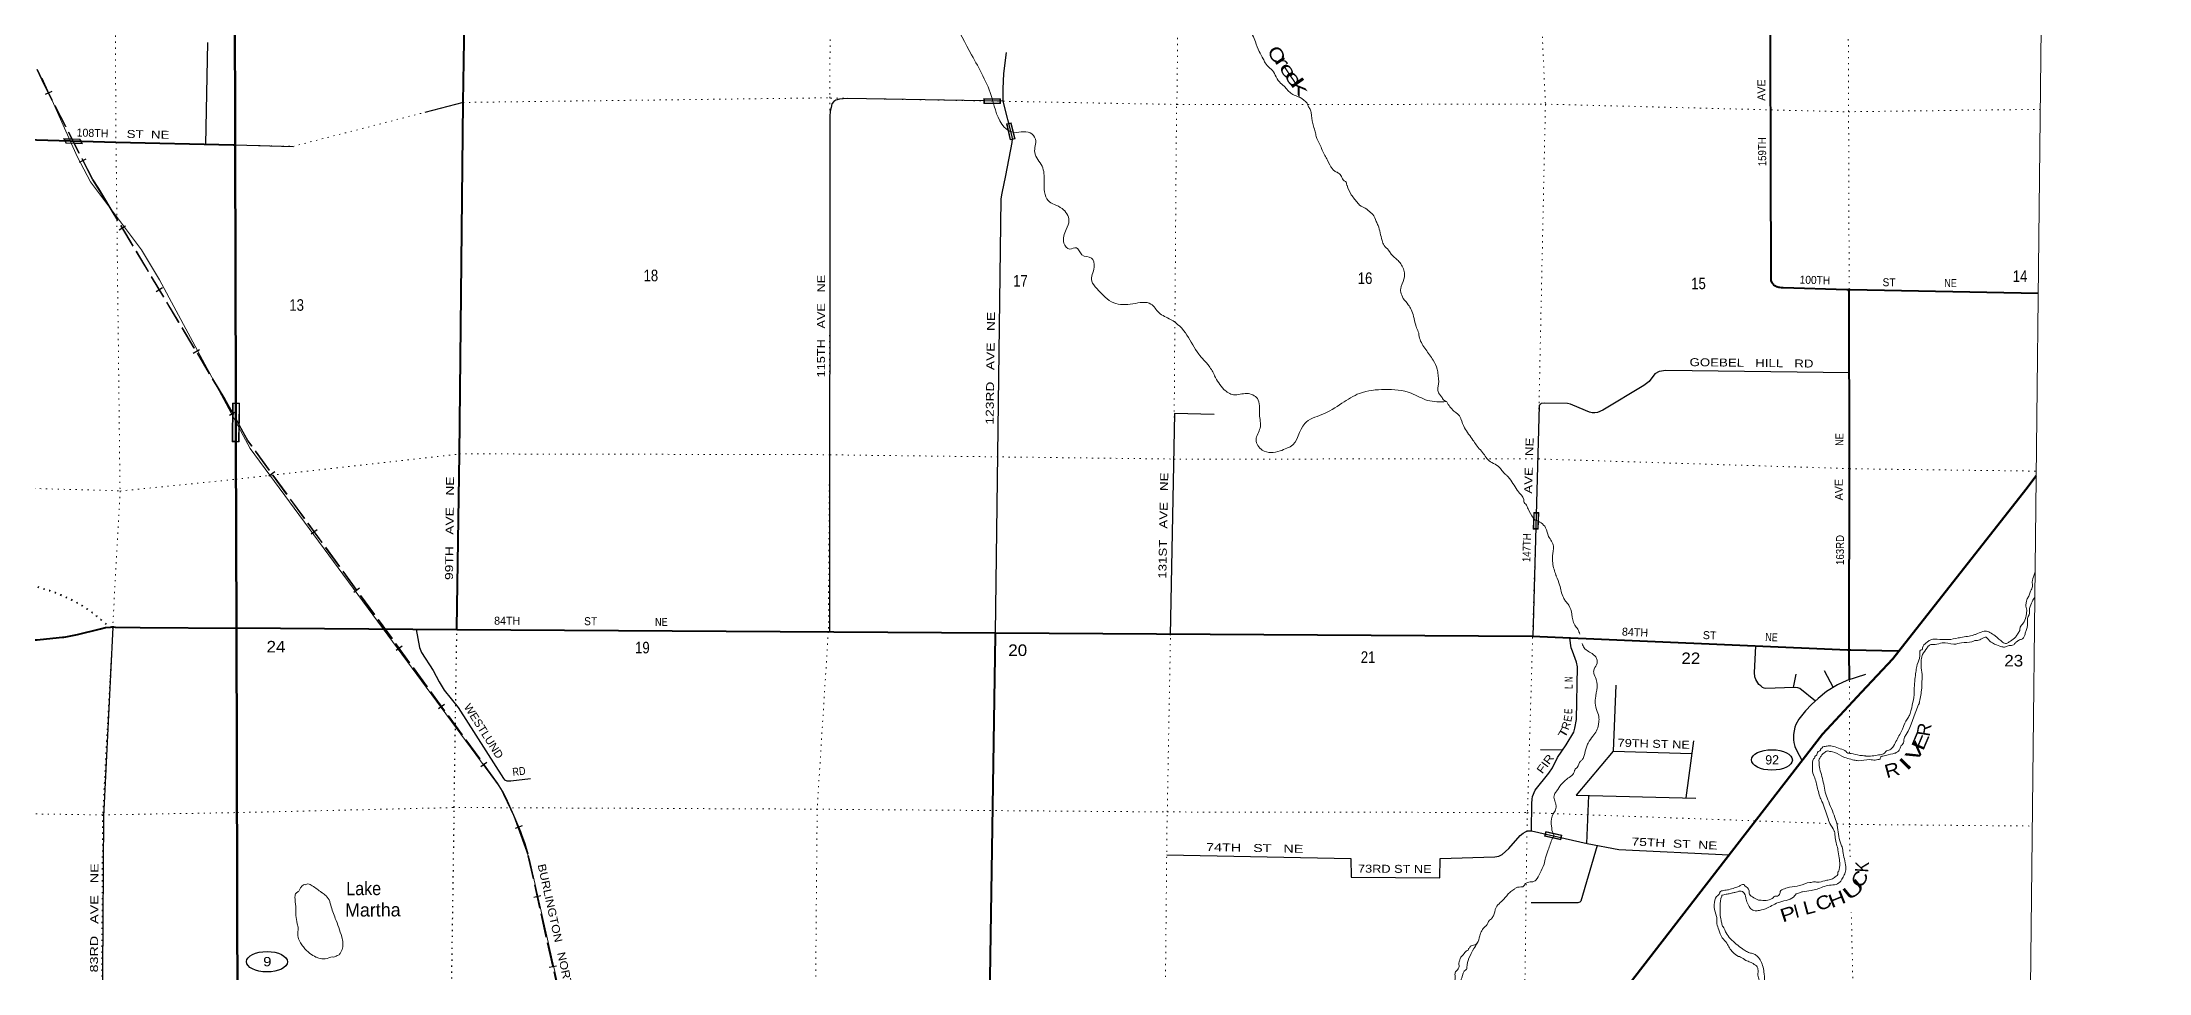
# Model space of a CAD drawing. Header units: feet. Extents: x -493433 to -244333, y 184684 to 373072.
# Drawn here: x -276413 to -244583, y 206537 to 220608 of the extents above; entities that cross this region are included whole.
import ezdxf
from ezdxf.enums import TextEntityAlignment as Align

# ---------------------------------------------------------------- set-up
doc = ezdxf.new("R2010")
doc.units = ezdxf.units.FT
doc.header["$LTSCALE"] = 60
doc.linetypes.add('DOTTED', pattern=[1.5, 0.3, -1.2])
doc.linetypes.add('LONG_DASHED', pattern=[7.5, 6, -1.5])
for name, color, linetype, lineweight in [('17', 7, 'Continuous', 25), ('23', 7, 'Continuous', 70), ('26', 7, 'Continuous', 40), ('27', 7, 'Continuous', 13), ('29', 7, 'Continuous', 25), ('30', 7, 'Continuous', 13), ('31', 7, 'Continuous', 13), ('34', 7, 'Continuous', 13), ('39', 7, 'Continuous', 13), ('4', 7, 'Continuous', 13), ('41', 7, 'Continuous', 13), ('53', 7, 'DOTTED', 40), ('59', 7, 'Continuous', 13), ('6', 7, 'DOTTED', 25), ('61', 7, 'Continuous', 13), ('63', 7, 'Continuous', 25), ('7', 7, 'DOTTED', 13)]:
    doc.layers.add(name, color=color, linetype=linetype, lineweight=lineweight)

msp = doc.modelspace()

# ---------------------------------------------------------------- linework, layer by layer
at = {"layer": '17'}
for centre in [(-250278.06, 209755.96), (-273015.97, 206705.62)]:
    msp.add_ellipse(centre, major_axis=(-309.24, 1), ratio=0.500121, dxfattribs=at)
at = {"layer": '23'}
for p, q in [((-273497.92, 219051.65), (-273521.87, 227714.73)), ((-273459.15, 205031.43), (-273477.72, 211746.67))]:
    msp.add_line(p, q, dxfattribs=at)
for points in [[(-273477.72, 211746.67), (-273485.51, 214564), (-273487.3, 215214.05), (-273497.92, 219051.65)], [(-248360.76, 211400.76), (-246444.22, 213843.73), (-246286.06, 214049.1)], [(-253396.7, 205120.5), (-249512.98, 210145.42), (-248922.94, 210778.65), (-248451.71, 211284.83), (-248360.76, 211400.76)]]:
    msp.add_lwpolyline(points, dxfattribs=at)
at = {"layer": '26'}
for points in [[(-270147.82, 211725.4), (-270147.4, 211752.51), (-270106.16, 214380.89), (-270050.04, 219694.89), (-269967.75, 225012.19), (-269924.04, 227766.36), (-273496.87, 227715.09), (-273521.87, 227714.73)], [(-249123.49, 216863.11), (-249148.49, 216864.64), (-250110.94, 216893.49), (-250135.94, 216894.24), (-250160.94, 216895.89), (-250175.1, 216898.24), (-250190.9, 216902.59), (-250206.16, 216908.57), (-250220.72, 216916.11), (-250234.4, 216925.14), (-250247.07, 216935.54), (-250258.57, 216947.21), (-250268.8, 216960.02), (-250277.63, 216973.83), (-250280.13, 216978.83), (-250290.73, 217003.81), (-250290.79, 217028.83), (-250303.14, 222243.76)], [(-273497.92, 219051.65), (-273521.89, 219052.2), (-275298.49, 219092.59), (-277011.75, 219140.85)], [(-249109.09, 211415.15), (-249109.07, 211440.14), (-249106.44, 214134.5), (-249106.42, 214159.5), (-249105.31, 214184.5), (-249112.93, 216838.11), (-249123.49, 216863.11)], [(-246255.71, 216806.41), (-249098.49, 216862.62), (-249123.49, 216863.11)], [(-277105.33, 211581.53), (-276926.31, 211578.83), (-276607.34, 211572.77), (-276582.59, 211572.29), (-276557.34, 211572.82), (-276490.69, 211574.22), (-276488.93, 211574.26), (-276440.69, 211578.92), (-276104.79, 211611.43), (-276083.12, 211613.28), (-276054.79, 211618.25), (-275927.06, 211640.68), (-275901.98, 211645.08), (-275877.06, 211652.63), (-275532.02, 211739.21), (-275458.07, 211756.4), (-275382.74, 211765.76), (-275359.15, 211766.53), (-275334.15, 211765.88), (-275309.15, 211765.26), (-274931.04, 211755.95), (-273477.72, 211746.67)], [(-262009.26, 211673.42), (-270147.82, 211725.4), (-273477.72, 211746.67)], [(-260745.77, 196914.78), (-260744.92, 196951.41), (-260737.18, 197283.66), (-260730.38, 197325.83), (-260719.22, 197367.05), (-260712.03, 197387.18), (-260703.47, 197419.48), (-260698.33, 197452.49), (-260696.81, 197475.71), (-260694.22, 198375.95), (-262215.36, 198380.31), (-262009.74, 211642.85), (-262009.26, 211673.42)], [(-249109.09, 211415.15), (-249137.63, 211416.38), (-253902.17, 211621.64), (-262009.26, 211673.42)], [(-249106.02, 210969.66), (-249108.91, 211390.14), (-249109.09, 211415.15)], [(-248360.76, 211400.76), (-248385.77, 211401.24), (-249087.63, 211414.66), (-249109.09, 211415.15)]]:
    msp.add_lwpolyline(points, dxfattribs=at)
at = {"layer": '29'}
for p, q in [((-273942.31, 219061.76), (-273911.24, 220600.84)), ((-270050.04, 219694.89), (-270631.6, 219541.62)), ((-272620.9, 219025.8), (-273497.92, 219051.65)), ((-249919.15, 211053.09), (-249957.48, 210851.3)), ((-249489.1, 211109.72), (-249354.71, 210851.67)), ((-253440.5, 209906.17), (-253772.47, 209910.34)), ((-252675.5, 209887.71), (-251489.34, 209851.88)), ((-251463.35, 210047.14), (-251578.53, 209181.92)), ((-253049.06, 209217.01), (-253080.7, 208494.28))]:
    msp.add_line(p, q, dxfattribs=at)
for points in [[(-261894.99, 219713.56), (-261894.99, 219899.35), (-261881.58, 220133.95), (-261845.13, 220452.71)], [(-261894.99, 219713.56), (-264250.86, 219756.04), (-264308.15, 219752.09), (-264367.42, 219744.18), (-264420.76, 219730.35), (-264453.46, 219709.5), (-264480.03, 219675.01), (-264493.86, 219619.66), (-264505.71, 219562.35), (-264509.66, 219483.29), (-264519.56, 211689.45)], [(-262009.26, 211673.42), (-261924.18, 218236.39), (-261910.8, 218326.08), (-261853.89, 218591.62), (-261758.3, 219092.15), (-261752.75, 219144.34), (-261756.7, 219179.91), (-261894.99, 219713.56)], [(-249107.54, 215609.19), (-251881.49, 215642.25), (-251981.18, 215626.4), (-252045.38, 215595.04), (-252131.32, 215476.19), (-252212.62, 215416.75), (-252834.59, 215041.39), (-252911.14, 215009.93), (-252955.08, 215001.86), (-252992.63, 215001.86), (-253036.08, 215011.74), (-253097.42, 215037.21), (-253320.55, 215136.25), (-253368.18, 215146.72), (-253711.71, 215152.06), (-253763.06, 215142.18), (-253794.67, 215114.51), (-253889.67, 211621.1)], [(-258707.48, 214976.32), (-259306.02, 214991.41), (-259369.42, 211642.02)], [(-275345.65, 211763.12), (-275487.89, 208901.23), (-275508.79, 204970.4), (-275529.39, 203711.1), (-275632.12, 198437.94), (-275620.75, 193263.52)], [(-270763.4, 211729.33), (-270713.31, 211457.11), (-270682.54, 211378.77), (-270507.42, 211109.34), (-270414.49, 210936.41), (-270338.78, 210809.54), (-270126.34, 210548.73), (-269440.47, 209475.53), (-269426.05, 209453.66), (-269390.49, 209437.85), (-269332.21, 209439.79), (-269032.15, 209475.6)], [(-253912.49, 208685.74), (-253906.54, 209099.11), (-253901.72, 209165.08), (-253893.82, 209204.61), (-253853.48, 209296.98), (-253646.62, 209558.13), (-253593.53, 209635.49), (-253519.67, 209790.66), (-253386.54, 209984.9), (-253273.48, 210177.05), (-253255.68, 210235.59), (-253230.02, 210366.79), (-253214.21, 211161.34), (-253230.61, 211231.77), (-253293.24, 211398.52), (-253309.77, 211453.16), (-253331.58, 211597.06)], [(-249621.8, 210645.72), (-249856.01, 210833.63), (-249885.34, 210847.06), (-249924.84, 210852.99), (-250088.25, 210844.54), (-250368.43, 210837.06), (-250393.07, 210843.11), (-250418.74, 210852.99), (-250446.41, 210874.74), (-250474.82, 210899.03), (-250521.47, 210971.58), (-250537.29, 211013.09), (-250541.76, 211078.14), (-250522.28, 211476.03)], [(-248866.3, 211046.36), (-249148.07, 210956.2), (-249288.7, 210892.52), (-249455.48, 210789.3), (-249577.14, 210686.97), (-249679.87, 210592.1), (-249772.29, 210499.35), (-249873.48, 210370.73), (-249914.97, 210293.65), (-249932.74, 210252.14), (-249950.65, 210141.56), (-249952.5, 210062.4), (-249948.55, 210018.92), (-249932.75, 209959.63), (-249909.44, 209905.86), (-249824.62, 209753.05)], [(-252638.43, 210885.97), (-252675.5, 209887.71), (-253236.63, 209221.49), (-251427.01, 209178.3)], [(-259422.58, 208320.89), (-256639.9, 208267.75), (-256633.11, 207984.3), (-255296.49, 207975.23), (-255291.48, 208267.37), (-254462.96, 208291.77), (-254403.52, 208299.38), (-254356.11, 208327.05), (-254251.42, 208417.86), (-254079.52, 208611.66), (-254036.4, 208648.81), (-254000.62, 208670.56), (-253968.89, 208682.82), (-253942.93, 208685.67), (-253912.49, 208685.74)], [(-253912.49, 208685.74), (-253070.87, 208492.43), (-252590.05, 208402.14), (-250922.87, 208321.25)], [(-252917, 208463.54), (-253164.6, 207618.9), (-253182.6, 207603.65), (-253210.53, 207596.48), (-253915.08, 207596.92)]]:
    msp.add_lwpolyline(points, dxfattribs=at)
at = {"layer": '31'}
for p, q in [((-262183.75, 219753.44), (-261933.75, 219752.37)), ((-261933.75, 219752.37), (-261934.07, 219677.37)), ((-261770.18, 219388.71), (-261714.07, 219145.09)), ((-261714.07, 219145.09), (-261787.16, 219128.26)), ((-253801.28, 213494.78), (-253809.14, 213244.9)), ((-253809.14, 213244.9), (-253884.1, 213247.26)), ((-253695.69, 208675.23), (-253452, 208619.38)), ((-253452, 208619.38), (-253468.76, 208546.27))]:
    msp.add_line(p, q, dxfattribs=at)
for points in [[(-261934.07, 219677.37), (-262184.07, 219678.44), (-262183.75, 219753.44)], [(-261787.16, 219128.26), (-261843.27, 219371.89), (-261770.18, 219388.71)], [(-253884.1, 213247.26), (-253876.24, 213497.14), (-253801.28, 213494.78)], [(-253468.76, 208546.27), (-253712.45, 208602.13), (-253695.69, 208675.23)]]:
    msp.add_lwpolyline(points, dxfattribs=at)
for points in [[(-262176.04, 219686.4), (-262175.78, 219745.41), (-261941.77, 219744.4), (-261942.03, 219685.39)], [(-261833.67, 219365.88), (-261776.17, 219379.12), (-261723.66, 219151.08), (-261781.16, 219137.84)], [(-253875.85, 213255), (-253868.49, 213488.89), (-253809.52, 213487.03), (-253816.88, 213253.14)], [(-253702.86, 208608.13), (-253689.68, 208665.64), (-253461.58, 208613.37), (-253474.76, 208555.85)]]:
    msp.add_lwpolyline(points, close=True, dxfattribs=at)
at = {"layer": '34'}
msp.add_lwpolyline([(-276413.16, 220064.38), (-275883.8, 218879.74), (-275683.84, 218496.96), (-274912.78, 217465.71), (-274638.18, 217014.49), (-273270.94, 214462.11), (-269492.57, 209338.17), (-269284.55, 208905.05), (-269048.08, 208250.25), (-268620.94, 206356.2), (-268555.99, 205906.84), (-268424.36, 205274.15), (-268220.13, 204589.13), (-265053.59, 198034.17), (-265028.52, 198005.26)], dxfattribs=at)
at = {"layer": '39'}
for p, q in [((-249282.53, 208398.98), (-249282.21, 208412.7)), ((-251044.45, 207318.84), (-251047.65, 207332.17))]:
    msp.add_line(p, q, dxfattribs=at)
for points in [[(-265274.97, 231088.65), (-265231, 230644.95), (-265191, 230274.95), (-265218, 230089.95), (-265220, 229493.95), (-265306, 228909.95), (-265205, 228690.95), (-265149, 228465.95), (-265202, 228129.95), (-265421, 227959.95), (-265675, 227635.95), (-265701, 227282.95), (-265543, 227096.95), (-265196, 226786.95), (-265135, 226515.95), (-265020, 226400.95), (-264956, 226296.95), (-265009, 226087.95), (-265117, 225986.95), (-265107, 225875.95), (-265183, 225733.95), (-265206, 225572.95), (-265099, 225500.95), (-264993, 225349.95), (-264865, 225250.95), (-264751, 225224.95), (-264686, 225067.95), (-264599, 224717.95), (-264405, 224520.95), (-264202, 224422.95), (-264149, 224377.95), (-264127, 224257.95), (-264007, 224106.95), (-263811, 223980.95), (-263701, 223839.95), (-263611, 223440.95), (-263509, 223097.95), (-263480, 222907.95), (-263359, 222821.95), (-263159, 222819.95), (-263107, 222714.95), (-263131, 222331.95), (-263156, 221936.95), (-262955, 221485.95), (-262370, 220415.95), (-262059.64, 219755.99), (-261877, 219323.95), (-261764, 219249.95), (-261486, 219236.95), (-261406, 219138.95), (-261417, 218939.95), (-261306, 218731.95), (-261274, 218501.95), (-261215, 218213.95), (-261003, 218091.95), (-260899, 217912.95), (-260940, 217773.95), (-260975, 217566.95), (-260890, 217478.95), (-260786, 217498.95), (-260704, 217392.95), (-260558, 217343.95), (-260519, 217205.95), (-260556, 216994.95), (-260476, 216880.95), (-260221, 216664.95), (-259933, 216651.95), (-259661, 216647.95), (-259539, 216517.95), (-259363, 216414.95), (-259116, 216178.95), (-258939, 215890.95), (-258782, 215710.95), (-258698, 215564.95), (-258557, 215356.95), (-258412, 215275.95), (-258212, 215295.95), (-258053, 215218.95), (-258021, 214982.95), (-258012, 214772.95), (-258071, 214595.95), (-257978, 214440.95), (-257710, 214426.95), (-257609, 214467.95), (-257555, 214490.95), (-257337, 214843.95), (-257078, 214976.95), (-256775, 215148.95), (-256507, 215297.95), (-256127, 215355.95), (-255728, 215298.95), (-255480, 215191.95), (-255196.97, 215173.41)], [(-260863.77, 226603.85), (-260784.99, 226428.56), (-260710.21, 226221), (-260706.1, 226134.34), (-260698.02, 226114.19), (-260689.91, 226065.82), (-260667.7, 226025.52), (-260609.09, 225866.33), (-260546.4, 225640.64), (-260542.35, 225626.53), (-260459.52, 225425.02), (-260386.8, 225259.8), (-260358.53, 225219.52), (-260354.49, 225197.35), (-260273.77, 225106.7), (-260263.66, 225074.46), (-260241.46, 225042.23), (-260205.03, 224889.07), (-260172.69, 224798.39), (-260160.56, 224758.08), (-260069.76, 224655.36), (-260073.64, 224494.11), (-260045.36, 224425.6), (-260041.31, 224413.51), (-260011.02, 224349.04), (-259992.81, 224286.56), (-259982.67, 224214.01), (-259944.32, 224157.6), (-259922.14, 224151.57), (-259869.69, 224113.31), (-259778.98, 224099.28), (-259684.2, 224071.13), (-259653.95, 224055.03), (-259609.55, 223996.61), (-259559.11, 223952.3), (-259508.67, 223891.88), (-259452.12, 223781.06), (-259411.74, 223716.59), (-259393.6, 223702.49), (-259335.03, 223595.72), (-259328.98, 223589.68), (-259326.96, 223575.57), (-259252.28, 223474.84), (-259211.94, 223440.61), (-259203.87, 223438.6), (-259193.76, 223410.39), (-259119.11, 223337.88), (-259088.83, 223285.51), (-259004.04, 223140.45), (-258977.77, 223071.93), (-258919.14, 222886.55), (-258870.64, 222751.54), (-258832.27, 222681.03), (-258824.2, 222668.94), (-258723.29, 222533.97), (-258713.2, 222529.94), (-258686.94, 222461.44), (-258618.19, 222229.7), (-258616.14, 222181.32), (-258593.75, 221947.53), (-258583.56, 221826.61), (-258533.09, 221746.02), (-258512.88, 221687.59), (-258405.85, 221472), (-258325.07, 221308.8), (-258323.03, 221274.55), (-258280.43, 220982.32), (-258250.12, 220895.68), (-258191.58, 220803), (-258183.5, 220794.95), (-258082.56, 220613.62), (-258023.97, 220466.53), (-257963.4, 220353.71), (-257935.13, 220295.28), (-257793.87, 220134.14), (-257781.76, 220109.96), (-257717.16, 220005.21), (-257648.56, 219940.76), (-257531.55, 219823.94), (-257497.27, 219805.83), (-257378.29, 219753.52), (-257346.02, 219727.34), (-257293.55, 219664.9), (-257287.48, 219642.73), (-257255.19, 219594.38), (-257239, 219527.88), (-257234.95, 219499.67), (-257204.57, 219336.44), (-257178.28, 219251.8), (-257164.12, 219183.29), (-257109.58, 219060.38), (-257034.85, 218895.16), (-256992.46, 218824.64), (-256919.77, 218689.67), (-256885.48, 218659.45), (-256847.16, 218639.33)], [(-256847.16, 218639.33), (-256827, 218627.25), (-256782.6, 218576.9), (-256742.24, 218512.43), (-256722.06, 218500.36), (-256699.85, 218447.97), (-256697.82, 218441.92), (-256633.2, 218298.87), (-256532.3, 218171.97), (-256510.1, 218143.76), (-256397.16, 218081.37), (-256376.98, 218061.23), (-256308.4, 218002.83), (-256255.9, 217898.06), (-256229.65, 217837.61), (-256168.97, 217609.91), (-256134.64, 217533.35), (-256072.09, 217462.85), (-256064.02, 217452.78), (-256031.72, 217404.43), (-255938.92, 217315.82), (-255896.55, 217269.49), (-255854.16, 217203.01), (-255831.92, 217118.38), (-255829.85, 217059.93), (-255878.1, 216914.78), (-255888.13, 216866.4), (-255886.09, 216830.12), (-255847.7, 216733.4), (-255773.04, 216636.72), (-255730.64, 216566.21), (-255692.25, 216461.43), (-255659.88, 216326.42), (-255653.82, 216308.28), (-255621.5, 216229.7), (-255601.26, 216132.98), (-255508.39, 215959.71), (-255397.38, 215798.56), (-255334.78, 215663.56), (-255322.61, 215578.93), (-255312.45, 215484.2), (-255318.44, 215417.69), (-255326.45, 215359.24), (-255322.39, 215324.98), (-255271.92, 215246.41), (-255233.59, 215196.06), (-255189.21, 215169.89)], [(-255191.23, 215167.86), (-255084.29, 215030.9), (-254981.4, 214926.16), (-254977.34, 214914.07), (-254920.79, 214777.06), (-254795.66, 214591.73), (-254745.2, 214517.2), (-254622.12, 214366.13), (-254569.65, 214295.62), (-254486.96, 214239.26), (-254394.18, 214176.84), (-254345.76, 214114.4), (-254295.32, 214066.07), (-254263.04, 214033.84), (-254125.8, 213834.42), (-254111.68, 213814.26), (-254028.94, 213695.41), (-254020.83, 213647.05), (-253996.62, 213622.89), (-253962.29, 213550.36), (-253881.55, 213413.36), (-253853.3, 213379.12), (-253841.2, 213375.1), (-253766.59, 213340.89), (-253698, 213266.37), (-253653.55, 213135.4), (-253607.12, 213060.86), (-253580.85, 212988.33), (-253592.82, 212839.17), (-253570.48, 212637.65), (-253542.18, 212551), (-253536.12, 212534.89), (-253485.62, 212401.91), (-253463.36, 212305.18), (-253429.01, 212210.49), (-253396.71, 212156.09), (-253346.27, 212093.65), (-253301.81, 211958.65), (-253257.33, 211795.43), (-253210.91, 211730.97), (-253180.42, 211657.32)], [(-246302.12, 212597.42), (-246306.14, 212584.18), (-246342.33, 212467.26), (-246344.31, 212430.98), (-246344.26, 212362.46), (-246378.47, 212289.87), (-246396.56, 212231.41), (-246428.77, 212176.98), (-246436.79, 212132.64), (-246440.78, 212082.25), (-246430.68, 212037.92), (-246432.63, 211975.43), (-246440.65, 211916.98), (-246482.91, 211822.23), (-246525.19, 211763.76), (-246535.22, 211715.38), (-246569.44, 211656.91), (-246579.51, 211640.78), (-246613.74, 211598.43), (-246692.3, 211539.94), (-246736.62, 211517.75), (-246764.85, 211521.75), (-246793.07, 211537.85), (-246904.01, 211630.5), (-246986.7, 211684.85), (-247055.24, 211704.97), (-247089.5, 211698.89), (-247202.34, 211654.48), (-247252.72, 211638.32), (-247446.19, 211603.94), (-247464.33, 211599.89), (-247613.46, 211575.6), (-247782.77, 211581.54), (-247849.29, 211581.49), (-247901.68, 211561.31), (-247946, 211527.02), (-248002.36, 211448.38), (-248010.4, 211420.15), (-248022.49, 211420.15), (-248044.61, 211355.64), (-248050.61, 211291.15), (-248090.82, 211170.2), (-248102.85, 211083.52), (-248118.89, 210976.7), (-248126.83, 210845.69), (-248128.83, 210827.56), (-248128.8, 210775.16), (-248148.83, 210628.02), (-248191.02, 210456.68), (-248215.16, 210402.25), (-248285.6, 210277.25), (-248303.69, 210220.8), (-248347.98, 210142.18), (-248440.55, 209966.78), (-248496.94, 209910.31), (-248557.39, 209886.08), (-248569.46, 209867.94), (-248621.85, 209837.67), (-248666.18, 209831.6), (-248861.68, 209815.34), (-248871.76, 209817.35), (-248952.38, 209825.35), (-249083.43, 209853.48), (-249145.92, 209867.54), (-249158.02, 209881.65), (-249248.76, 209925.92), (-249349.57, 209960.12), (-249430.19, 209968.12), (-249488.64, 209958.01), (-249520.87, 209939.85), (-249526.91, 209925.74), (-249543.03, 209921.69), (-249543.02, 209911.61), (-249577.26, 209881.36), (-249611.48, 209822.89), (-249629.61, 209808.77), (-249629.59, 209796.68), (-249647.71, 209770.47), (-249663.75, 209669.69), (-249663.74, 209655.58), (-249663.67, 209579), (-249631.35, 209484.3), (-249582.83, 209302.95), (-249554.53, 209204.21), (-249522.22, 209129.67), (-249439.38, 208895.94), (-249401.01, 208795.2), (-249340.44, 208688.43), (-249334.33, 208674.33)], [(-248006.01, 211048.6), (-248024.31, 211182.33), (-248024.37, 211254.88), (-248022.38, 211271.01), (-248002.29, 211351.64), (-247933.84, 211450.44), (-247917.73, 211474.63), (-247877.44, 211500.87), (-247810.92, 211500.9), (-247706.14, 211527.18), (-247530.76, 211505.12), (-247411.85, 211527.37), (-247256.67, 211543.6), (-247210.33, 211559.75), (-247157.92, 211565.83), (-247079.34, 211604.18), (-247039.04, 211610.25), (-247022.9, 211594.13), (-247008.78, 211580.04), (-246978.52, 211545.8), (-246913.99, 211507.55), (-246805.11, 211467.31), (-246750.69, 211465.33), (-246694.27, 211485.52), (-246627.77, 211495.64), (-246597.55, 211529.92), (-246563.31, 211554.13), (-246537.13, 211572.29), (-246510.93, 211578.35), (-246458.57, 211642.88), (-246442.5, 211699.32), (-246422.39, 211759.8), (-246414.43, 211894.83), (-246384.29, 212003.68), (-246386.31, 212013.76), (-246378.29, 212074.22), (-246334.03, 212173.01), (-246317.93, 212203.26), (-246306.31, 212214.49)], [(-253144.16, 211514.33), (-253115.94, 211452.91), (-252976.77, 211350.23), (-252966.7, 211342.17), (-252948.53, 211326.07), (-252922.3, 211277.72), (-252920.23, 211217.26), (-252964.5, 211128.54), (-252970.49, 211076.14), (-252962.41, 211049.94), (-252928.06, 210949.2), (-252917.93, 210890.76), (-252919.91, 210854.48), (-252945.97, 210683.16), (-252949.94, 210614.63), (-252917.59, 210489.7), (-252891.29, 210388.95), (-252897.27, 210304.3), (-252899.28, 210290.19), (-252929.43, 210197.46), (-252981.77, 210116.81), (-253056.25, 210011.96), (-253080.38, 209949.46), (-253114.54, 209822.48), (-253140.7, 209766.03), (-253168.89, 209737.79), (-253221.21, 209643.02), (-253257.45, 209602.69), (-253259.46, 209590.6), (-253378.27, 209465.57), (-253462.85, 209382.88), (-253533.31, 209284.07), (-253547.41, 209265.93), (-253571.53, 209193.36), (-253551.3, 209116.78), (-253547.27, 209102.68), (-253541.2, 209084.54), (-253547.18, 209003.93), (-253581.39, 208943.45), (-253611.48, 208782.19), (-253603.36, 208715.69), (-253595.26, 208669.34), (-253573.06, 208625.02), (-253591.14, 208572.61), (-253657.51, 208397.23), (-253699.73, 208278.3), (-253721.82, 208179.52), (-253782.17, 208048.49), (-253844.56, 207939.62), (-253856.65, 207929.53), (-253888.89, 207915.4), (-253969.49, 207905.26), (-254009.78, 207877.02), (-254025.88, 207850.81), (-254044.01, 207836.69)], [(-248053.2, 210612.83), (-248018.42, 210810.04), (-248011.87, 210948.97), (-248006.35, 211049.9)], [(-249405.94, 209885.51), (-249363.61, 209879.49), (-249224.48, 209815.1), (-249039, 209754.76), (-248972.48, 209744.73), (-248801.16, 209760.97), (-248718.52, 209754.98), (-248680.23, 209763.07), (-248643.96, 209769.13), (-248639.95, 209793.32), (-248603.69, 209815.51), (-248450.53, 209849.87), (-248426.35, 209855.94), (-248400.15, 209866.03), (-248345.78, 209922.5), (-248323.65, 209972.91), (-248299.49, 209997.11), (-248279.4, 210081.76), (-248249.21, 210142.24), (-248072.19, 210569.62), (-248050.5, 210618.5)], [(-250844.36, 207754.72), (-250839.24, 207754.3), (-250760.65, 207774.51), (-250696.12, 207740.29), (-250665.81, 207647.61), (-250661.76, 207629.47), (-250629.44, 207550.89), (-250595.15, 207506.59), (-250532.64, 207476.39), (-250468.14, 207480.47), (-250347.25, 207518.85), (-250159.87, 207607.65), (-249932.2, 207704.54), (-249922.13, 207718.66), (-249861.7, 207748.92), (-249815.35, 207763.06), (-249686.37, 207781.29), (-249509.05, 207835.82), (-249408.29, 207862.1), (-249309.54, 207874.26), (-249287.37, 207884.34), (-249226.96, 207942.83), (-249212.87, 207969.04), (-249176.65, 208035.57), (-249162.6, 208114.18), (-249201.09, 208345.92), (-249219.31, 208440.63), (-249243.55, 208501.07), (-249292.14, 208769.08), (-249326.5, 208885.94), (-249433.55, 209153.91), (-249471.94, 209268.77), (-249522.52, 209506.55), (-249556.89, 209621.4), (-249567.05, 209724.17), (-249563.05, 209768.51), (-249542.93, 209800.77), (-249534.88, 209814.89), (-249472.44, 209875.39), (-249432.15, 209891.54), (-249405.94, 209885.51)], [(-249331.97, 208673.66), (-249323.36, 208602.47), (-249309.89, 208503.99), (-249282.21, 208412.7)], [(-249282.53, 208398.98), (-249261.5, 208275.34), (-249255.42, 208231), (-249263.37, 208097.99), (-249273.42, 208065.74)], [(-272429.01, 207868.07), (-272429.83, 207868.62), (-272526.44, 207791.82), (-272536.5, 207773.68), (-272576.77, 207743.41), (-272592.84, 207682.94), (-272582.62, 207539.86), (-272580.46, 207406.84), (-272558.17, 207279.9), (-272543.99, 207207.36), (-272551.95, 207116.66), (-272545.86, 207074.35), (-272509.5, 206991.75), (-272465.1, 206929.32), (-272366.24, 206830.65), (-272277.5, 206776.32), (-272269.44, 206772.29), (-272188.79, 206750.19), (-272084, 206762.37), (-272049.74, 206776.52), (-271979.21, 206782.62), (-271957.05, 206800.78), (-271924.82, 206810.88), (-271912.75, 206829.03), (-271874.53, 206909.67), (-271868.56, 206988.27), (-271886.79, 207080.96), (-271983.83, 207361.01), (-272052.56, 207562.49), (-272068.74, 207616.89), (-272121.22, 207699.46), (-272183.76, 207747.78), (-272191.82, 207753.82), (-272330.99, 207854.47), (-272397.54, 207880.61), (-272427.76, 207872.52)], [(-249273.42, 208065.74), (-249281.48, 208061.7), (-249281.46, 208043.56), (-249321.73, 207987.1), (-249345.9, 207968.95), (-249414.41, 207942.7), (-249480.9, 207930.56), (-249589.73, 207908.33), (-249650.2, 207912.32), (-249686.47, 207902.21), (-249704.61, 207902.19), (-249859.77, 207855.74), (-250010.91, 207831.45), (-250087.48, 207809.23), (-250151.95, 207768.88), (-250157.97, 207736.63), (-250216.38, 207694.26), (-250246.61, 207690.22), (-250248.62, 207684.17), (-250256.68, 207674.09), (-250440.05, 207633.65), (-250492.47, 207641.68), (-250573.13, 207687.97), (-250621.54, 207740.34), (-250621.56, 207750.42), (-250670, 207841.08), (-250690.17, 207857.18), (-250690.17, 207865.24), (-250736.53, 207869.24), (-250778.84, 207843.02), (-250843.33, 207820.81), (-250931.98, 207794.54), (-251008.56, 207782.39), (-251064.97, 207756.15), (-251068.99, 207742.05), (-251113.29, 207691.63), (-251149.47, 207568.67), (-251151.46, 207528.36), (-251115.06, 207387.32), (-251111, 207363.14), (-251108.92, 207280.51), (-251080.62, 207187.82), (-251028.12, 207068.96), (-250957.5, 206984.36), (-250919.14, 206913.85), (-250868.71, 206851.42), (-250781.99, 206786.98), (-250751.74, 206776.93), (-250673.1, 206726.59), (-250604.54, 206698.43), (-250562.2, 206676.29), (-250501.7, 206627.97), (-250483.42, 206462.72), (-250469.28, 206428.47), (-250455.1, 206341.82), (-250457.03, 206243.07), (-250493.25, 206174.53), (-250503.31, 206148.32), (-250533.52, 206114.03), (-250549.63, 206107.98), (-250557.67, 206077.74), (-250595.93, 206037.42), (-250612.05, 206033.37), (-250622.11, 206007.16), (-250666.42, 205968.84), (-250716.79, 205948.66), (-250728.88, 205948.65), (-250805.38, 205841.78), (-250829.55, 205827.66), (-250847.66, 205787.35), (-250881.89, 205751.04), (-250914.12, 205730.87), (-250928.22, 205708.69), (-250948.36, 205694.57), (-250982.59, 205660.28), (-251081.31, 205613.87), (-251091.37, 205595.72), (-251123.6, 205573.53), (-251133.65, 205535.23), (-251155.77, 205476.77), (-251169.8, 205382.04), (-251207.99, 205259.08), (-251220.02, 205184.51), (-251242.13, 205117.99), (-251280.36, 205043.39), (-251322.65, 205001.04), (-251328.69, 204992.98), (-251399.19, 204938.52), (-251491.86, 204882.03), (-251586.55, 204843.67), (-251661.1, 204811.37), (-251808.2, 204781.04), (-251888.8, 204762.85), (-251943.19, 204728.55), (-251963.34, 204724.51), (-251979.44, 204686.21), (-252001.6, 204672.08)], [(-254044.01, 207836.69), (-254142.76, 207822.51), (-254179.02, 207798.3), (-254237.43, 207753.92), (-254330.06, 207649.06), (-254454.89, 207505.88), (-254466.94, 207457.5), (-254487.05, 207399.04), (-254517.24, 207354.69), (-254543.42, 207332.49), (-254597.77, 207247.82), (-254609.85, 207237.73), (-254692.36, 207094.58), (-254730.57, 206987.74), (-254786.97, 206955.45), (-254841.37, 206925.18), (-254841.36, 206915.11), (-254861.5, 206905.02), (-254863.52, 206894.94), (-254909.84, 206856.61), (-254927.95, 206830.4), (-254990.37, 206751.76), (-255002.42, 206705.39), (-255008.45, 206691.28), (-255004.37, 206634.86), (-255042.61, 206570.34), (-255048.65, 206564.29), (-255066.75, 206511.88), (-255062.66, 206455.46), (-255070.7, 206427.24), (-255100.9, 206386.91), (-255102.85, 206308.31), (-255110.85, 206235.75), (-255145.01, 206126.9), (-255181.18, 206003.94), (-255225.44, 205907.17), (-255247.57, 205854.76), (-255251.53, 205786.24), (-255255.88, 205771.38), (-255214.68, 205726.04), (-255167.99, 205698.55), (-255128.16, 205687.56), (-255077.34, 205672.45), (-255047.13, 205669.7), (-255037.8, 205673.54), (-255001.57, 205727.97), (-254979.45, 205792.48), (-254991.58, 205836.81), (-255015.84, 205923.45), (-255007.83, 205977.87), (-254951.53, 206135.1), (-254939.47, 206167.36), (-254929.47, 206256.04), (-254941.59, 206292.31), (-254945.63, 206302.37), (-254973.92, 206391.03), (-254975.96, 206421.26), (-254963.9, 206459.55), (-254901.54, 206584.55), (-254893.47, 206588.59), (-254885.44, 206618.82), (-254855.33, 206757.9), (-254780.89, 206905.07), (-254726.54, 206993.79)], [(-251061.4, 207479.37), (-251061.46, 207547.48), (-251037.4, 207696.64), (-251029.35, 207710.75), (-251026.87, 207712.54)], [(-251026.09, 207712.24), (-250987.57, 207722.51), (-250954.26, 207728.2), (-250889.89, 207741.8), (-250834.41, 207756.48)], [(-251061.33, 207478.13), (-251061.12, 207429.46), (-251047.65, 207332.17)], [(-250930.77, 205638.44), (-250903.97, 205642.21), (-250833.46, 205684.57), (-250821.38, 205700.7), (-250789.15, 205718.86), (-250785.13, 205730.96), (-250595.83, 205920.53), (-250460.89, 206045.57), (-250430.7, 206087.91), (-250428.71, 206108.06), (-250410.59, 206138.3), (-250394.48, 206162.5), (-250348.19, 206239.11), (-250356.31, 206309.65), (-250378.53, 206362.03), (-250388.65, 206424.5), (-250398.84, 206551.46), (-250457.44, 206734.8), (-250507.88, 206795.23), (-250558.3, 206825.43), (-250618.77, 206841.5), (-250679.26, 206869.68), (-250729.68, 206903.9), (-250816.41, 206972.37), (-250971.75, 207143.57), (-250985.88, 207173.78), (-250998.01, 207206.02), (-251030.29, 207258.39), (-251044.45, 207318.84), (-251047.5, 207325.07)]]:
    msp.add_spline(points, degree=3, dxfattribs=at)
at = {"layer": '4'}
msp.add_lwpolyline([(-489136.84, 372822.34), (-458570.27, 372170.54), (-428002.84, 371560.78), (-397434.59, 370993.07), (-366865.58, 370467.41), (-336295.9, 369983.8), (-305725.57, 369542.24), (-275154.66, 369142.74), (-244583.22, 368785.28), (-246606.46, 184933.95), (-277430.78, 185294.37), (-308254.58, 185697.19), (-339077.78, 186142.4), (-369900.35, 186630.01), (-400722.22, 187160.02), (-431543.33, 187732.42), (-462363.63, 188347.22), (-493183.05, 189004.41)], close=True, dxfattribs=at)
msp.add_lwpolyline([(-489136.84, 372822.34), (-458570.27, 372170.54), (-428002.84, 371560.78), (-397434.59, 370993.07), (-366865.58, 370467.41), (-336295.9, 369983.8), (-305725.57, 369542.24), (-275154.66, 369142.74), (-244583.22, 368785.28), (-246606.46, 184933.95), (-277430.78, 185294.37), (-308254.58, 185697.19), (-339077.78, 186142.4), (-369900.35, 186630.01), (-400722.22, 187160.02), (-431543.33, 187732.42), (-462363.63, 188347.22), (-493183.05, 189004.41)], close=True, dxfattribs=at)
at = {"layer": '53'}
msp.add_spline([(-277093.81, 212511.79), (-276641.06, 212416.35), (-276121.27, 212247.91), (-275747.9, 212050.18), (-275398.78, 211765.03)], degree=3, dxfattribs=at)
at = {"layer": '59'}
msp.add_line((-273535.77, 215150.24), (-273541.72, 214566.44), dxfattribs=at)
for points in [[(-273535.77, 215150.24), (-273488.15, 215150.6), (-273464.88, 215150.78)], [(-273438.07, 215142.98), (-273438.25, 215126.12), (-273443.89, 214571.81), (-273463.22, 214572.33), (-273492.84, 214573.13), (-273533.64, 214574.23), (-273527.85, 215142.3)], [(-273527.85, 215142.3), (-273488.09, 215142.6), (-273464.82, 215142.78)], [(-273464.88, 215150.78), (-273455.34, 215150.85), (-273429.99, 215151.04)], [(-273464.82, 215142.78), (-273455.28, 215142.85), (-273438.07, 215142.98)], [(-273429.99, 215151.04), (-273430.25, 215126.04), (-273435.97, 214563.59)], [(-273435.97, 214563.59), (-273463.44, 214564.33), (-273493.06, 214565.13), (-273541.72, 214566.44)]]:
    msp.add_lwpolyline(points, dxfattribs=at)
at = {"layer": '6'}
for p, q in [((-270048.87, 219699.65), (-269967.75, 225012.19)), ((-270106.48, 214384.29), (-270050.04, 219694.89)), ((-270187.7, 209037.02), (-270107.67, 214383.1)), ((-270226.53, 206269.62), (-270185.63, 209037.29))]:
    msp.add_line(p, q, dxfattribs=at)
at = {"layer": '61'}
for p, q in [((-275839.2, 219142.84), (-276089.09, 219149.88)), ((-276052.97, 219078.83), (-276089.09, 219149.88)), ((-275803.07, 219071.79), (-276052.97, 219078.83)), ((-275839.2, 219142.84), (-275803.07, 219071.79))]:
    msp.add_line(p, q, dxfattribs=at)
msp.add_lwpolyline([(-275844.18, 219134.97), (-276075.85, 219141.5), (-276047.99, 219086.7), (-275816.31, 219080.17)], close=True, dxfattribs=at)
at = {"layer": '63'}
for p, q in [((-276268.51, 219863.53), (-276367.11, 219813.4)), ((-275753.56, 218836.74), (-275852.16, 218786.61)), ((-275155.19, 217824.07), (-275250.07, 217767.22)), ((-274596.07, 216890.91), (-274690.96, 216834.06)), ((-274036.95, 215957.75), (-274131.84, 215900.9)), ((-273484.56, 215018.66), (-273581.4, 214965.22)), ((-272897.16, 214113.06), (-272986.56, 214047.93)), ((-272256.64, 213233.78), (-272346.05, 213168.65)), ((-271616.13, 212354.5), (-271705.53, 212289.37)), ((-270975.61, 211475.21), (-271065.02, 211410.09)), ((-270335.1, 210595.93), (-270424.5, 210530.81)), ((-269694.58, 209716.65), (-269783.99, 209651.52)), ((-269162.04, 208760.63), (-269263.85, 208717.38)), ((-268878.76, 207702.68), (-268986.75, 207678.73)), ((-268643.24, 206640.64), (-268751.23, 206616.7))]:
    msp.add_line(p, q, dxfattribs=at)
at = {"layer": '63', "linetype": 'LONG_DASHED'}
msp.add_lwpolyline([(-268309.1, 204881.67), (-269074.79, 208334.44), (-269121.32, 208489.75), (-269182.66, 208669.51), (-269288.14, 208917.82), (-269404.07, 209176.22), (-269458.78, 209283.5), (-269535.13, 209405.02), (-273304.84, 214579.97), (-273651.81, 215208.74), (-275454.77, 218217.83), (-275561.12, 218390.77), (-275647.46, 218523.47), (-276376.19, 219956.81), (-276489.16, 220191.91)], dxfattribs=at)
at = {"layer": '63', "linetype": 'LONG_DASHED', "lineweight": 13}
msp.add_lwpolyline([(-268305.12, 204882.68), (-269070.82, 208335.47), (-269117.41, 208491), (-269178.83, 208670.98), (-269284.38, 208919.46), (-269400.37, 209177.99), (-269455.21, 209285.53), (-269531.73, 209407.32), (-273301.37, 214582.18), (-273648.26, 215210.78), (-275451.27, 218219.96), (-275557.65, 218392.96), (-275643.9, 218525.52), (-276372.51, 219958.63), (-276485.52, 220193.8)], dxfattribs=at)
at = {"layer": '7'}
for p, q in [((-264490.81, 225055.01), (-264511.99, 219780.25)), ((-275330.48, 224755.62), (-275297.29, 219090.23)), ((-259268.7, 219662.94), (-259206.06, 225023.65)), ((-253941.58, 225005.61), (-253700.62, 219666.36)), ((-249119.67, 219553.81), (-249138.18, 224196.82)), ((-270053.6, 219696.06), (-264499.88, 219766.14)), ((-264509.98, 219778.23), (-264516.92, 214372.69)), ((-264499.88, 219762.11), (-259266.33, 219665.33)), ((-259314.71, 214302.54), (-259273.45, 219665.3)), ((-259268.7, 219662.94), (-253695.47, 219669.53)), ((-253700.62, 219667.55), (-253814.54, 214306.85)), ((-253705.56, 219669.53), (-249123.38, 219553.79)), ((-249103.12, 214172.48), (-249119.67, 219553.81)), ((-249118.64, 219555), (-246225.06, 219591.78)), ((-277011.75, 219140.85), (-275298.49, 219092.59)), ((-275297.3, 219091.4), (-275236.17, 213820.53)), ((-270108.86, 214383.09), (-264510.87, 214370.68)), ((-264510.87, 214368.67), (-259317.09, 214304.9)), ((-259414.44, 208969.37), (-259315.91, 214303.71)), ((-259314.72, 214303.72), (-253803.72, 214308.27)), ((-253815.73, 214306.85), (-253971.25, 208959.27)), ((-253803.71, 214306.25), (-249104.4, 214160.42)), ((-249105.58, 214158.04), (-246285.25, 214122.19)), ((-249105.16, 209858.23), (-249103.12, 214174.5)), ((-277076.95, 213874.41), (-275211.34, 213823.51)), ((-275235, 213822.91), (-275499.6, 208925.96)), ((-249105.67, 208781.44), (-249105.19, 209773.86)), ((-277137.93, 208948.72), (-275500.78, 208924.76)), ((-275500.8, 208928.33), (-275526.52, 203701.42)), ((-270207.8, 209037.28), (-264709.34, 209011.59)), ((-259466.54, 203685.43), (-259416.45, 208967.36)), ((-259414.26, 208969.43), (-253974.82, 208961.62)), ((-253976, 208959.25), (-254047.23, 203613.44)), ((-253972.44, 208959.27), (-249400.65, 208794.37)), ((-249297.78, 208790.65), (-249108.05, 208783.81)), ((-249098.11, 208288.94), (-249109.23, 208780.24)), ((-249108.04, 208781.43), (-246344.29, 208756.96)), ((-248987.39, 203398.48), (-249079.22, 207454.51))]:
    msp.add_line(p, q, dxfattribs=at)
for points in [[(-275298.48, 219089.03), (-272622.53, 219031.75), (-270053.6, 219694.87)], [(-275236.18, 213821.72), (-273486.14, 213998.36), (-270110.04, 214380.72)], [(-264516.92, 214370.68), (-264534.53, 211696.2), (-264703.29, 209017.64), (-264750.63, 203691.13)], [(-275500.79, 208925.95), (-273462.85, 208959.91), (-270207.8, 209035.26)], [(-264709.34, 209013.6), (-264709.34, 209011.59), (-259416.64, 208969.42)]]:
    msp.add_lwpolyline(points, dxfattribs=at)

# ---------------------------------------------------------------- texts
at = {"layer": '17'}
msp.add_text('92', height=140, dxfattribs=at).set_placement((-250275.16, 209687.65), align=Align.CENTER)
at = {"layer": '17', "width": 1.2}
msp.add_text(' 9 ', height=140, dxfattribs=at).set_placement((-273010.86, 206637.31), align=Align.CENTER)
at = {"layer": '27'}
for s, height, rotation, p in [('AVE', 120.9, 90.136, (-250376.44, 219720.62)), ('108TH', 120, 358.387, (-275894.77, 219181.76)), ('AVE', 120.9, 90.176, (-249206.5, 213680.17)), ('84TH', 120.9, 359.636, (-269584.7, 211800.54)), ('84TH', 120.9, 357.534, (-252546.33, 211636.09)), ('ST', 120.9, 357.533, (-251324.47, 211584.54))]:
    msp.add_text(s, height=height, rotation=rotation, dxfattribs=at).set_placement(p)
for s, height, rotation, width, p in [('ST  NE', 120, 358.698, 1.25, (-275137.4, 219160.29)), ('159TH', 120.9, 90.136, 0.9, (-250364.63, 218731.95)), ('100TH', 120.9, 358.283, 0.95, (-249860.44, 216957.59)), ('ST', 120.9, 358.868, 0.95, (-248607.99, 216918.23)), ('NE', 120.9, 358.867, 0.85, (-247675.61, 216907.35)), ('NE', 120.9, 90.176, 0.85, (-249197.23, 214504.86)), ('99TH   AVE   NE', 120, 89.391, 1.3, (-270206, 212475.75)), ('163RD', 120.9, 89.973, 0.9, (-249189.53, 212704.12)), ('ST', 120.9, 359.636, 0.95, (-268224.59, 211793.51)), ('NE', 120.9, 359.635, 0.85, (-267153.56, 211782.64)), ('NE', 120.9, 357.533, 0.85, (-250382.1, 211555.81))]:
    msp.add_text(s, height=height, rotation=rotation, dxfattribs=dict(at, width=width)).set_placement(p)
at = {"layer": '30'}
for s, rotation, width, p in [('115TH   AVE   NE', 89.927, 1.2, (-264584.67, 215538.9)), ('123RD   AVE   NE', 89.257, 1.3, (-262038.41, 214825.26)), ('GOEBEL   HILL   RD', 359.317, 1.25, (-251523.85, 215709.92)), ('AVE   NE', 88.334, 1.25, (-253902.99, 213779.74)), ('131ST   AVE   NE', 88.916, 1.25, (-259429.07, 212494.37)), ('147TH', 88.442, 0.9, (-253929.46, 212746.29)), ('WESTLUND', 302.582, 1.05, (-270046.72, 210558.01)), ('FIR', 53.617, 1.2, (-253747.12, 209536.94)), ('79TH ST NE', 358.27, 1.2, (-252611.04, 209957.36)), ('RD', 6.806, 0.85, (-269299.89, 209513.18)), ('74TH   ST   NE', 358.906, 1.35, (-258827.42, 208379.54)), ('75TH  ST  NE', 357.222, 1.3, (-252401.71, 208463.96)), ('83RD   AVE   NE', 89.695, 1.35, (-275570.43, 206543.32)), ('73RD ST NE', 359.611, 1.2, (-256532.56, 208053.62))]:
    msp.add_text(s, height=120, rotation=rotation, dxfattribs=dict(at, width=width)).set_placement(p)
for s, rotation, width, p in [('L', 88.86, 0.8, (-253290.16, 210863.06)), ('N', 88.86, 0.65, (-253287.94, 210974.07)), ('E', 78.934, 0.9, (-253302.4, 210371.83)), ('E', 86.86, 0.75, (-253295.08, 210488.43)), ('T', 59.528, 1.55, (-253377.47, 210135.57))]:
    msp.add_text(s, height=120, rotation=rotation, dxfattribs=dict(at, width=width)).set_placement(p, align=Align.CENTER)
msp.add_text('R', height=120, rotation=70.087, dxfattribs=at).set_placement((-253332.5, 210254.02), align=Align.CENTER)
at = {"layer": '41'}
for s, height, rotation, width, p in [('C', 201.5, 297.649, 1.25, (-257909.7, 220484.08)), ('r', 201.5, 303.649, 1.8, (-257804.89, 220327.27)), ('e', 201.5, 303.908, 1.6, (-257735.82, 220223.86)), ('e', 201.5, 304.673, 1.65, (-257656.65, 220104.35)), ('k', 201.5, 305.673, 1.9, (-257565.2, 219978.9)), ('E', 202.2, 67.067, 1.45, (-247994.78, 209880.79)), ('I', 202.2, 45.239, 1.85, (-248241.43, 209577.69)), ('V', 202.2, 53.552, 1.6, (-248117.01, 209703.76)), ('R', 202.2, 15.385, 1.15, (-248544.04, 209477.95)), ('K', 202.2, 86.359, 0.9, (-248822.47, 208051.45)), ('Lake', 201.5, 0.25, 0.9, (-271817.3, 207711.08)), ('U', 202.1, 39.627, 1.65, (-249108.14, 207617.89)), ('C', 202.1, 63.381, 1.25, (-248917.55, 207803.83)), ('P', 202.2, 17.991, 1.3, (-250115.87, 207296.73)), ('L', 202.2, 15.007, 1.15, (-249774.56, 207410.56)), ('C', 202.2, 24.348, 1.2, (-249566.05, 207460.62)), ('H', 202.2, 21.513, 1.3, (-249378.04, 207513.09))]:
    msp.add_text(s, height=height, rotation=rotation, dxfattribs=dict(at, width=width)).set_placement(p)
for s, height, rotation, p in [('R', 202.2, 80.54, (-247895.97, 210102.79)), ('Martha', 201.5, 0.25, (-271835.76, 207387.24)), ('I', 202.2, 14.985, (-249919.49, 207364.14))]:
    msp.add_text(s, height=height, rotation=rotation, dxfattribs=at).set_placement(p)
at = {"layer": '63', "width": 1.15}
msp.add_text('BURLINGTON   NORTHERN  -  SANTA FE', height=120, rotation=282.504, dxfattribs=at).set_placement((-268927.17, 208169.24))
at = {"layer": '7'}
for s, width, p in [('18', 0.85, (-267326.77, 216992.68)), ('17', 0.85, (-261742.13, 216912.83)), ('16', 0.85, (-256535.56, 216951.63)), ('14', 0.85, (-246639.48, 216982.94)), ('15', 0.85, (-251498.2, 216872.4)), ('13', 0.85, (-272678.67, 216546.11)), ('24', 1.1, (-273022.87, 211380.74)), ('19', 0.85, (-267455.05, 211367.16)), ('20', 1.1, (-261816.75, 211327.22)), ('21', 0.85, (-256489.7, 211223.37)), ('22', 1.1, (-251646.8, 211205.14)), ('23', 1.1, (-246767.9, 211169.24))]:
    msp.add_text(s, height=175, dxfattribs=dict(at, width=width)).set_placement(p)

doc.saveas('drawing.dxf')
